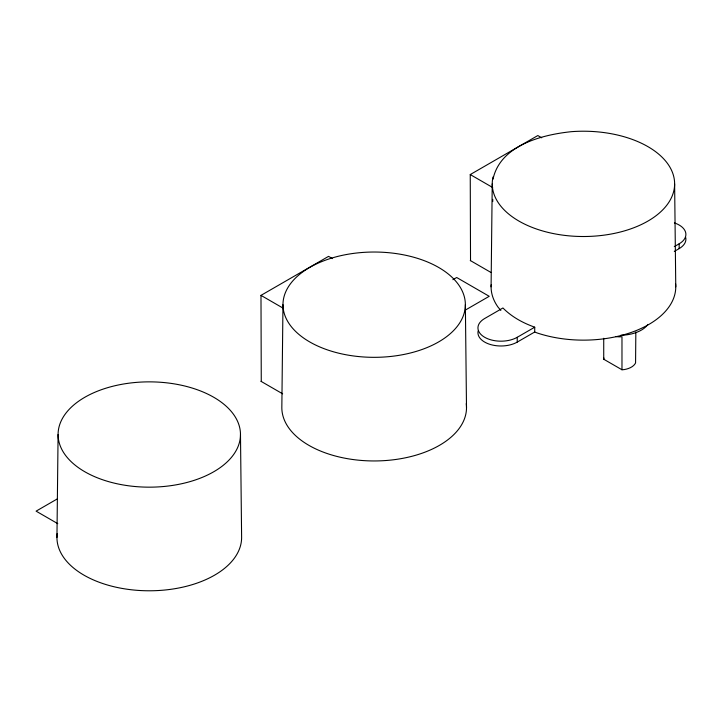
<?xml version="1.0" encoding="UTF-8"?>
<svg xmlns="http://www.w3.org/2000/svg" width="722" height="722" viewBox="0 0 722 722"><rect width="100%" height="100%" fill="white"/><g stroke="black" fill="none" stroke-linecap="round" stroke-linejoin="round"><path stroke-width="1.08" d="M478.144 330.965A23.014 13.285 0 0 0 490.789 344.62A23.014 13.285 0 0 0 517.232 342.093L534.704 332.012L534.74 327.183C523.008 323.014 511.727 316.904 502.927 307.978L484.688 318.501A23.014 13.285 0 0 0 484.688 337.291A23.014 13.285 0 0 0 517.232 337.291L534.74 327.183M56.948 537.475L58.085 434.518M282.97 304.675L281.833 407.641A92.335 53.311 0 0 0 377.624 460.916A92.335 53.311 0 0 0 466.25 403.652M491.086 286.824L492.233 183.866M492.747 201.591L492.765 199.353M492.991 179.227C500.184 145.411 541.753 134.734 571.526 131.666A91.198 52.652 0 0 1 674.538 181.565A91.198 52.652 0 0 1 579.45 236.464A91.198 52.652 0 0 1 493.018 176.989M635.838 331.976L635.568 362.94A16.344 9.431 0 0 1 624.016 369.61L621.976 369.763L603.727 359.231L603.998 358.058M261.265 381.478L260.985 295.379L328.564 256.364L332.472 258.611M470.527 260.66L470.248 174.562L537.827 135.546L541.735 137.803M57.336 498.884L36.1 511.149L57.769 523.658M452.875 279.703L456.683 277.51L489.218 296.3L465.464 310.018M674.294 246.608L679.158 243.801A23.014 13.285 0 0 0 674.393 222.908M674.303 251.409L679.158 248.612A23.014 13.285 0 0 0 685.701 237.484M534.704 332.012L537.258 332.995A92.335 53.311 0 0 0 631.822 332.228A92.335 53.311 0 0 0 675.621 283.836M470.248 174.562L492.711 187.53M470.248 260.498L490.942 272.447M260.985 295.379L283.448 308.348M260.985 381.315L282.654 393.824M500.842 310.415L498.117 307.229A92.335 53.311 0 0 1 491.159 284.838M674.619 183.866L675.765 286.824M465.365 304.675A91.198 52.652 0 0 1 328.573 350.278A91.198 52.652 0 0 1 328.573 259.081A91.198 52.652 0 0 1 465.365 304.675L466.502 407.641M240.48 434.518A91.198 52.652 0 0 1 103.688 480.112A91.198 52.652 0 0 1 103.688 388.914A91.198 52.652 0 0 1 240.48 434.518L241.617 537.475A92.335 53.311 0 0 1 145.826 590.749A92.335 53.311 0 0 1 57.2 533.495M679.158 243.801L679.158 248.612M621.976 369.763L621.976 336.678L619.783 336.84A16.344 9.431 0 0 1 615.55 336.515M603.727 338.275L603.727 359.231M517.232 337.291L517.232 342.093M647.932 324.422A30.459 17.59 0 0 1 620.776 335.27"/></g></svg>
